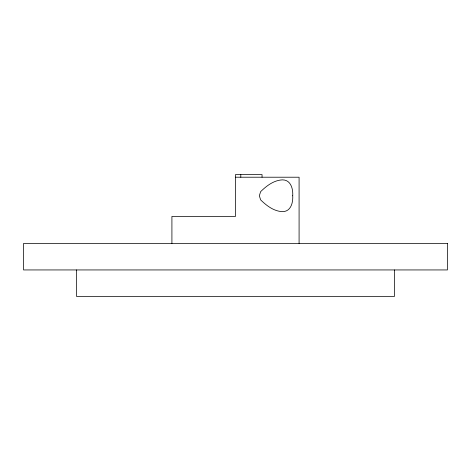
<?xml version="1.0" encoding="UTF-8"?>
<svg xmlns="http://www.w3.org/2000/svg" width="471" height="471" viewBox="0 0 471 471"><rect width="100%" height="100%" fill="white"/><g stroke="black" fill="none" stroke-linecap="round" stroke-linejoin="round"><path stroke-width="0.71" d="M235.5 177.214L299.085 177.214L299.085 243.448M394.462 269.942L394.462 296.436L76.537 296.436L76.537 269.942M262.041 177.214L262.041 174.564L235.5 174.564L235.5 216.425L171.915 216.425L171.915 243.448M240.799 174.564L240.799 177.214M292.726 195.759C293.156 202.607 290.884 211.732 282.376 211.656C273.692 211.196 266.574 205.668 260.64 199.875L259.333 195.759L260.64 191.644C266.574 185.851 273.692 180.322 282.376 179.863C290.884 179.787 293.156 188.912 292.726 195.759M447.45 243.448L23.55 243.448L23.55 269.942L447.45 269.942L447.45 243.448"/></g></svg>
